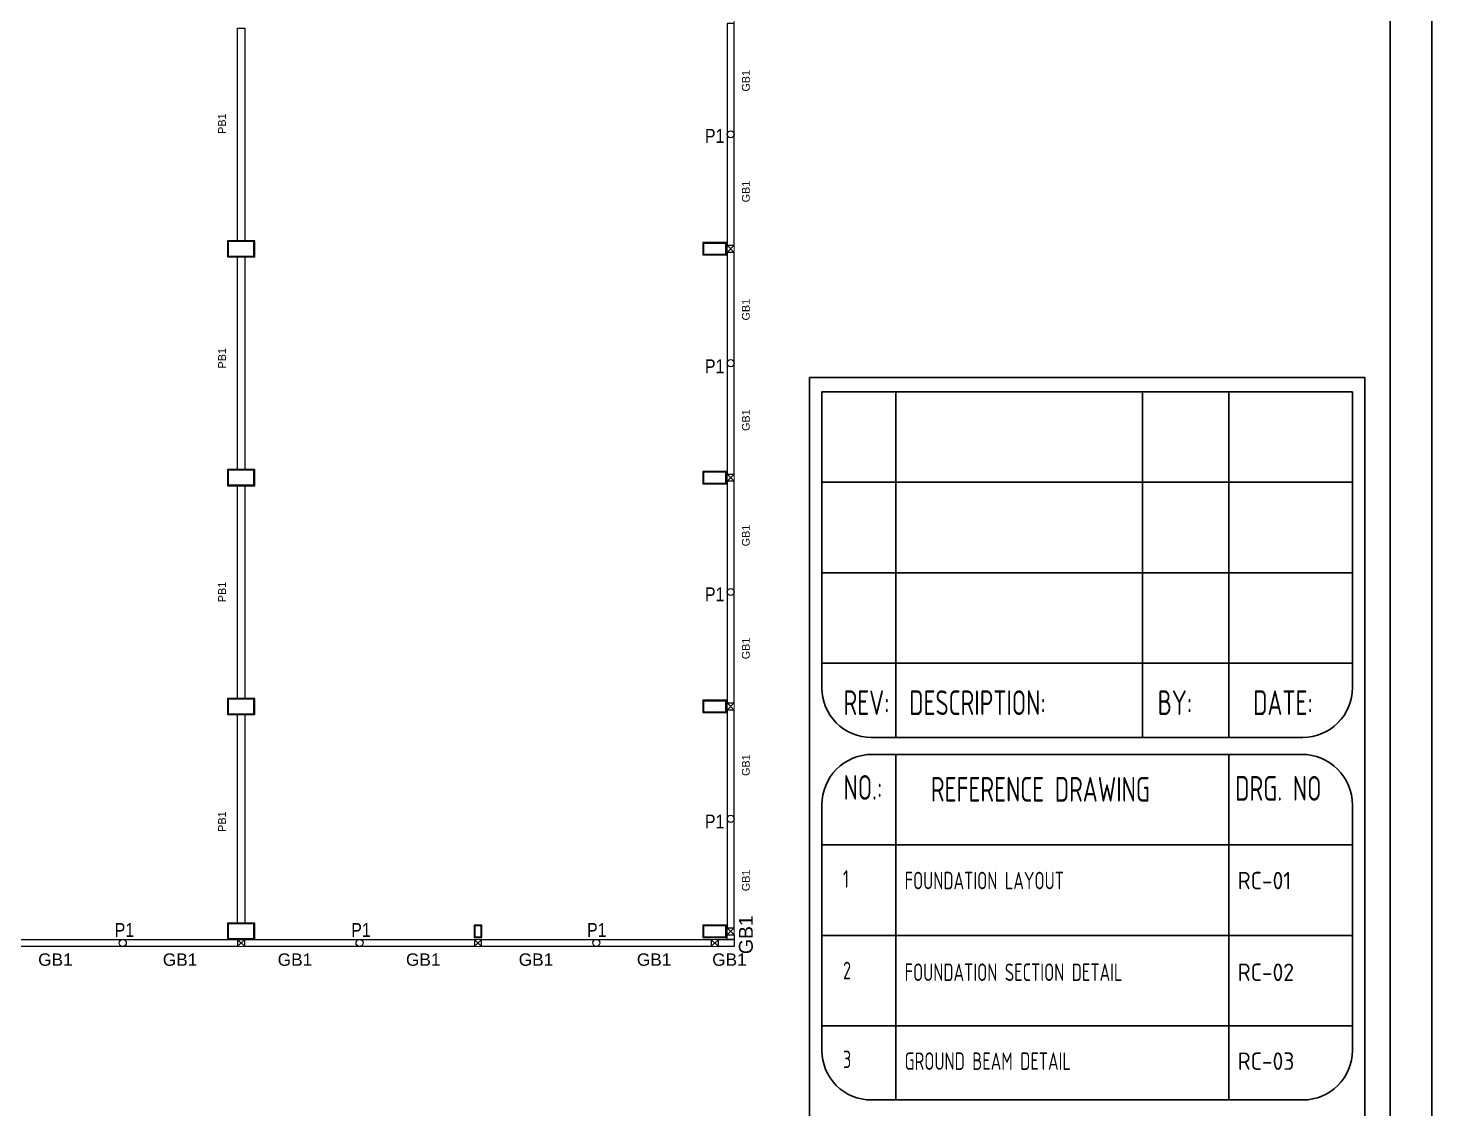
# Model space of a CAD drawing. Header units: inches. Extents: x -605 to 2991212, y -2872845 to 0.
# Drawn here: x 2501297 to 2546706, y -2107480 to -2072527 of the extents above; entities that cross this region are included whole.
import ezdxf
from ezdxf.enums import TextEntityAlignment as Align

# ---------------------------------------------------------------- set-up
doc = ezdxf.new("R2010")
doc.units = ezdxf.units.IN
doc.header["$LTSCALE"] = 600
doc.header["$MEASUREMENT"] = 0
for name, color, linetype, lineweight in [('PV_MASONRY', 10, 'Continuous', 0), ('PV_TEXT_ROMANS', 7, 'Continuous', 0), ('rRCC 2', 40, 'Continuous', 15), ('rSHEET', 2, 'Continuous', 30)]:
    doc.layers.add(name, color=color, linetype=linetype, lineweight=lineweight)
doc.styles.add('J.P', font='ARIALN.TTF')
doc.styles.get("Standard").update_dxf_attribs({"font": 'arial.ttf'})
doc.styles.add('TEXT3 0.75NA', font='geniso.shx', dxfattribs={"width": 0.75})

msp = doc.modelspace()

# ---------------------------------------------------------------- linework, layer by layer
at = {"color": 1, "linetype": 'ByBlock'}
for points in [[(2523909.2, -2079549.9), (2524139.2, -2079549.9), (2524139.2, -2072379.9), (2523909.2, -2072379.9)], [(2508074.2, -2072527.4), (2508304.2, -2072527.4), (2508304.2, -2079402.4), (2508074.2, -2079402.4)], [(2508074.2, -2079927.4), (2508304.2, -2079927.4), (2508304.2, -2086802.4), (2508074.2, -2086802.4)], [(2523909.2, -2086949.9), (2524139.2, -2086949.9), (2524139.2, -2079779.9), (2523909.2, -2079779.9)], [(2508074.2, -2087327.4), (2508304.2, -2087327.4), (2508304.2, -2094202.4), (2508074.2, -2094202.4)], [(2523909.2, -2094349.9), (2524139.2, -2094349.9), (2524139.2, -2087179.9), (2523909.2, -2087179.9)], [(2523909.2, -2101619.8), (2524139.2, -2101619.8), (2524139.2, -2094579.9), (2523909.2, -2094579.9)], [(2508074.2, -2094727.4), (2508304.2, -2094727.4), (2508304.2, -2101472.3), (2508074.2, -2101472.3)], [(2523909.2, -2101849.8), (2524139.2, -2101849.8), (2524139.2, -2101997.3), (2523909.2, -2101997.3)], [(2500644.2, -2101997.3), (2508074.2, -2101997.3), (2508074.2, -2102227.3), (2500644.2, -2102227.3)], [(2508304.2, -2101997.3), (2515734.2, -2101997.3), (2515734.2, -2102227.3), (2508304.2, -2102227.3)], [(2515964.2, -2101997.3), (2523394.2, -2101997.3), (2523394.2, -2102227.3), (2515964.2, -2102227.3)], [(2523624.2, -2101997.3), (2524139.2, -2101997.3), (2524139.2, -2102227.3), (2523624.2, -2102227.3)]]:
    msp.add_lwpolyline(points, close=True, dxfattribs=at)
at = {"color": 6, "linetype": 'ByBlock'}
for points in [[(2508629.2, -2079927.4), (2508629.2, -2079402.4), (2507749.2, -2079402.4), (2507749.2, -2079927.4)], [(2523894.2, -2079864.9), (2523894.2, -2079464.9), (2523124.2, -2079464.9), (2523124.2, -2079864.9)], [(2508629.2, -2087327.4), (2508629.2, -2086802.4), (2507749.2, -2086802.4), (2507749.2, -2087327.4)], [(2523894.2, -2087264.9), (2523894.2, -2086864.9), (2523124.2, -2086864.9), (2523124.2, -2087264.9)], [(2508629.2, -2094727.4), (2508629.2, -2094202.4), (2507749.2, -2094202.4), (2507749.2, -2094727.4)], [(2523894.2, -2094664.9), (2523894.2, -2094264.9), (2523124.2, -2094264.9), (2523124.2, -2094664.9)], [(2508629.2, -2101997.3), (2508629.2, -2101472.3), (2507749.2, -2101472.3), (2507749.2, -2101997.3)], [(2515974.2, -2101534.8), (2515724.2, -2101534.8), (2515724.2, -2101934.8), (2515974.2, -2101934.8)], [(2523894.2, -2101934.8), (2523894.2, -2101534.8), (2523124.2, -2101534.8), (2523124.2, -2101934.8)]]:
    msp.add_lwpolyline(points, close=True, dxfattribs=at)
at = {"color": 3, "linetype": 'ByBlock'}
for points in [[(2508604.2, -2079902.4), (2508604.2, -2079427.4), (2507774.2, -2079427.4), (2507774.2, -2079902.4)], [(2523869.2, -2079839.9), (2523869.2, -2079489.9), (2523149.2, -2079489.9), (2523149.2, -2079839.9)], [(2508604.2, -2087302.4), (2508604.2, -2086827.4), (2507774.2, -2086827.4), (2507774.2, -2087302.4)], [(2523869.2, -2087239.9), (2523869.2, -2086889.9), (2523149.2, -2086889.9), (2523149.2, -2087239.9)], [(2508604.2, -2094702.4), (2508604.2, -2094227.4), (2507774.2, -2094227.4), (2507774.2, -2094702.4)], [(2523869.2, -2094639.9), (2523869.2, -2094289.9), (2523149.2, -2094289.9), (2523149.2, -2094639.9)], [(2508604.2, -2101972.3), (2508604.2, -2101497.3), (2507774.2, -2101497.3), (2507774.2, -2101972.3)], [(2515949.2, -2101559.8), (2515749.2, -2101559.8), (2515749.2, -2101909.8), (2515949.2, -2101909.8)], [(2523869.2, -2101909.8), (2523869.2, -2101559.8), (2523149.2, -2101559.8), (2523149.2, -2101909.8)]]:
    msp.add_lwpolyline(points, close=True, dxfattribs=at)
at = {"color": 8, "linetype": 'ByBlock'}
for centre in [(2524024.2, -2075964.9), (2524024.2, -2075964.9), (2524024.2, -2083364.9), (2524024.2, -2083364.9), (2524024.2, -2090764.9), (2524024.2, -2090764.9), (2524024.2, -2098099.9), (2524024.2, -2098099.9), (2504359.2, -2102112.3), (2504359.2, -2102112.3), (2512019.2, -2102112.3), (2512019.2, -2102112.3), (2519679.2, -2102112.3), (2519679.2, -2102112.3)]:
    msp.add_circle(centre, 115, dxfattribs=at)
at = {"layer": 'PV_MASONRY'}
msp.add_lwpolyline([(2524139.2, -2063164.9), (2524139.2, -2089074.9)], dxfattribs=at)
at = {"layer": 'rRCC 2', "color": 6}
for p, q in [((2524139.2, -2079549.9), (2523909.2, -2079779.9)), ((2524139.2, -2079779.9), (2523909.2, -2079549.9)), ((2524139.2, -2086949.9), (2523909.2, -2087179.9)), ((2524139.2, -2087179.9), (2523909.2, -2086949.9)), ((2524139.2, -2094349.9), (2523909.2, -2094579.9)), ((2524139.2, -2094579.9), (2523909.2, -2094349.9)), ((2524139.2, -2101619.8), (2523909.2, -2101849.8)), ((2524139.2, -2101849.8), (2523909.2, -2101619.8)), ((2508304.2, -2101997.3), (2508074.2, -2102227.3)), ((2508304.2, -2102227.3), (2508074.2, -2101997.3)), ((2515964.2, -2101997.3), (2515734.2, -2102227.3)), ((2515964.2, -2102227.3), (2515734.2, -2101997.3)), ((2523624.2, -2101997.3), (2523394.2, -2102227.3)), ((2523624.2, -2102227.3), (2523394.2, -2101997.3))]:
    msp.add_line(p, q, dxfattribs=at)
for points in [[(2524139.2, -2079549.9), (2523909.2, -2079549.9), (2523909.2, -2079779.9), (2524139.2, -2079779.9)], [(2524139.2, -2086949.9), (2523909.2, -2086949.9), (2523909.2, -2087179.9), (2524139.2, -2087179.9)], [(2524139.2, -2094349.9), (2523909.2, -2094349.9), (2523909.2, -2094579.9), (2524139.2, -2094579.9)], [(2524139.2, -2101619.8), (2523909.2, -2101619.8), (2523909.2, -2101849.8), (2524139.2, -2101849.8)], [(2508304.2, -2101997.3), (2508074.2, -2101997.3), (2508074.2, -2102227.3), (2508304.2, -2102227.3)], [(2515964.2, -2101997.3), (2515734.2, -2101997.3), (2515734.2, -2102227.3), (2515964.2, -2102227.3)], [(2523624.2, -2101997.3), (2523394.2, -2101997.3), (2523394.2, -2102227.3), (2523624.2, -2102227.3)]]:
    msp.add_lwpolyline(points, close=True, dxfattribs=at)
at = {"layer": 'rSHEET'}
for p, q in [((2529367.3, -2084290.7), (2529367.3, -2095463.8)), ((2537348.1, -2084290.7), (2537348.1, -2095463.8)), ((2540141.3, -2084290.7), (2540141.3, -2095463.8)), ((2544131.7, -2087217), (2526973, -2087217)), ((2544131.7, -2090143.3), (2526973, -2090143.3)), ((2544131.7, -2093069.6), (2526973, -2093069.6)), ((2529367.3, -2096016), (2529367.3, -2107189.1)), ((2540141.3, -2096016), (2540141.3, -2107189.1)), ((2544131.7, -2098942.3), (2526973, -2098942.3)), ((2544131.7, -2101868.6), (2526973, -2101868.6)), ((2544131.7, -2104794.9), (2526973, -2104794.9))]:
    msp.add_line(p, q, dxfattribs=at)
msp.add_lwpolyline([(2546706, -2154960.9), (2546706, -2012738.5), (2446144.6, -2012738.5), (2446144.6, -2154960.9)], close=True, dxfattribs=at)
for points in [[(2545354, -2152590.5), (2545354, -2015108.9, 0.4142136), (2544338.1, -2014093), (2448512.4, -2014093, 0.4142136), (2447496.6, -2015108.9), (2447496.6, -2152590.5, 0.4142136), (2448512.4, -2153606.4), (2544338.1, -2153606.4, 0.4142136)], [(2526574, -2083827), (2544530.8, -2083827), (2544530.8, -2151320.2, -0.4142136), (2542934.6, -2152916.4), (2528170.2, -2152916.4, -0.4142136), (2526574, -2151320.2)], [(2544131.7, -2084290.7), (2544131.7, -2093867.6, -0.4142136), (2542535.6, -2095463.8), (2528569.2, -2095463.8, -0.4142136), (2526973, -2093867.6), (2526973, -2084290.7)], [(2544131.7, -2097644.2), (2544131.7, -2105593, -0.4142136), (2542535.6, -2107189.1), (2528569.2, -2107189.1, -0.4142136), (2526973, -2105593), (2526973, -2097644.2, -0.4142136), (2528601.2, -2096016), (2542503.6, -2096016, -0.4142136)]]:
    msp.add_lwpolyline(points, format="xyb", close=True, dxfattribs=at)

# ---------------------------------------------------------------- texts
at = {"layer": 'PV_TEXT_ROMANS', "char_height": 450, "width": 2135.966, "attachment_point": 1, "style": 'J.P'}
for insert in [(2522436.8, -2075790.2), (2522436.8, -2083241), (2522436.8, -2090615.6), (2522436.8, -2097960.9), (2503345.1, -2101469), (2510996.6, -2101469), (2518624.6, -2101469)]:
    msp.add_mtext('\\pxqc;P1', dxfattribs=dict(at, insert=insert))
at = {"layer": 'rRCC 2'}
for s, height, p in [('GB1', 250, (2524514.2, -2074231.1)), ('PB1', 250, (2507569.6, -2075618.1)), ('GB1', 250, (2524514.2, -2077814)), ('GB1', 250, (2524514.2, -2081633)), ('PB1', 250, (2507569.6, -2083202.9)), ('GB1', 250, (2524514.2, -2085207.6)), ('GB1', 250, (2524514.2, -2088936.2)), ('PB1', 250, (2507569.6, -2090761.8)), ('GB1', 250, (2524514.2, -2092587.6)), ('GB1', 250, (2524514.2, -2096362.8)), ('PB1', 250, (2507569.6, -2098188.3)), ('GB1', 250, (2524514.2, -2100088.1)), ('GB1', 450, (2524514.2, -2101846))]:
    msp.add_text(s, height=height, rotation=90, dxfattribs=at).set_placement(p, align=Align.MIDDLE_CENTER)
for p in [(2502181.6, -2102651.4), (2506212.4, -2102651.4), (2509928.9, -2102651.4), (2514078.7, -2102651.4), (2517725.6, -2102651.4), (2521547, -2102651.4), (2523983.5, -2102651.4)]:
    msp.add_text('GB1', height=400, dxfattribs=at).set_placement(p, align=Align.MIDDLE_CENTER)
at = {"layer": 'rSHEET', "style": 'TEXT3 0.75NA', "width": 0.75}
for s, height, p in [('REV:', 798.08, (2527672.4, -2094742.2)), ('DESCRIPTION:', 798.078, (2529799.9, -2094742.2)), ('BY:', 798.08, (2537836.1, -2094742.2)), ('DATE:', 798.08, (2540923.5, -2094742.2)), ('NO.:', 798.08, (2527672.4, -2097484.3)), ('REFERENCE DRAWING', 798.078, (2530498.3, -2097542.5)), ('DRG. NO', 798.08, (2540341.5, -2097513.2)), ('1', 564.3, (2527656.6, -2100320.1)), ('FOUNDATION LAYOUT', 564.298, (2529649.9, -2100377.3)), ('2', 564.3, (2527656.6, -2103285.2)), ('FOUNDATION SECTION DETAIL', 564.298, (2529649.9, -2103342.4))]:
    msp.add_text(s, height=height, dxfattribs=at).set_placement(p)
at = {"layer": 'rSHEET', "style": 'TEXT3 0.75NA'}
for s, p in [('RC-01', (2540423.9, -2100377.3)), ('RC-02', (2540423.9, -2103342.4))]:
    msp.add_text(s, height=564.3, dxfattribs=at).set_placement(p)
at = {"layer": 'rSHEET', "color": 1, "style": 'TEXT3 0.75NA', "width": 0.75}
for s, height, p in [('3', 564.3, (2527656.6, -2106160.4)), ('GROUND BEAM DETAIL', 564.298, (2529649.9, -2106217.6))]:
    msp.add_text(s, height=height, dxfattribs=at).set_placement(p)
at = {"layer": 'rSHEET', "color": 1, "style": 'TEXT3 0.75NA'}
msp.add_text('RC-03', height=564.3, dxfattribs=at).set_placement((2540423.9, -2106217.6))

doc.saveas('drawing.dxf')
